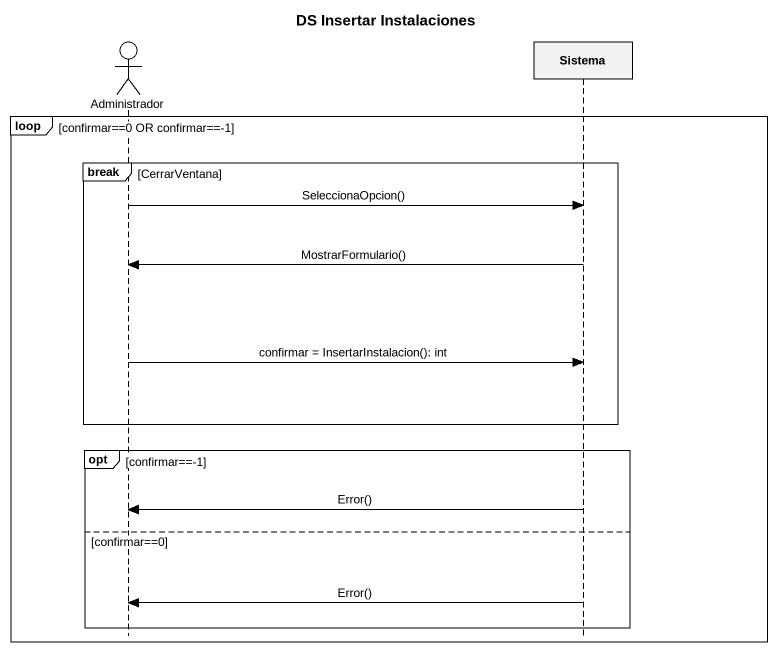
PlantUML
@startuml
title DS Insertar Instalaciones
hide footbox
actor Administrador
participant Sistema

loop confirmar==0 OR confirmar==-1
  break CerrarVentana
    Administrador -> Sistema : SeleccionaOpcion()
    Sistema -> Administrador : MostrarFormulario()
    Administrador -> Sistema : confirmar = InsertarInstalacion(): int
  end
  opt confirmar==-1
    Sistema -> Administrador : Error()
  else confirmar==0
    Sistema -> Administrador : Error()
  end
end
@enduml
